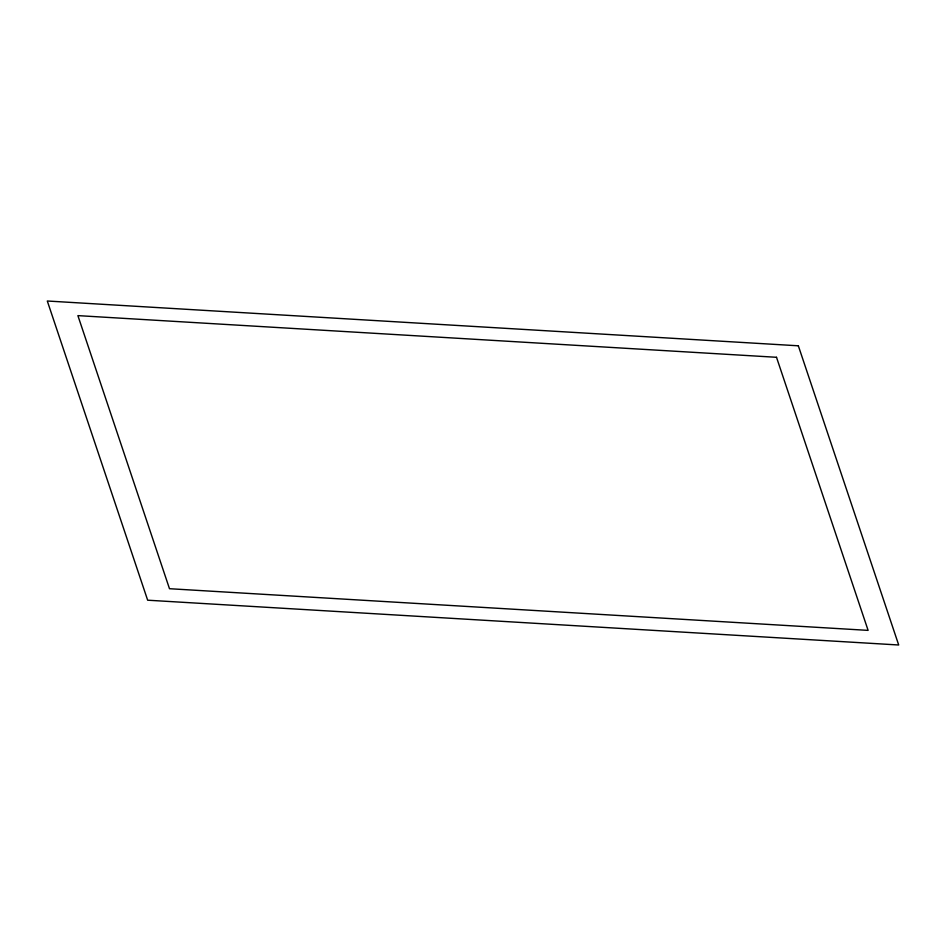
<?xml version="1.0" encoding="UTF-8"?>
<svg xmlns="http://www.w3.org/2000/svg" width="946" height="946" viewBox="0 0 946 946"><rect width="100%" height="100%" fill="white"/><g stroke="black" fill="none" stroke-linecap="round" stroke-linejoin="round"><path stroke-width="1.42" d="M798.341 345.798L47.3 301.005L147.659 600.202L898.7 644.995L798.341 345.798M776.512 357.292L77.891 315.621L169.488 588.708L868.109 630.379L776.512 357.292"/></g></svg>
